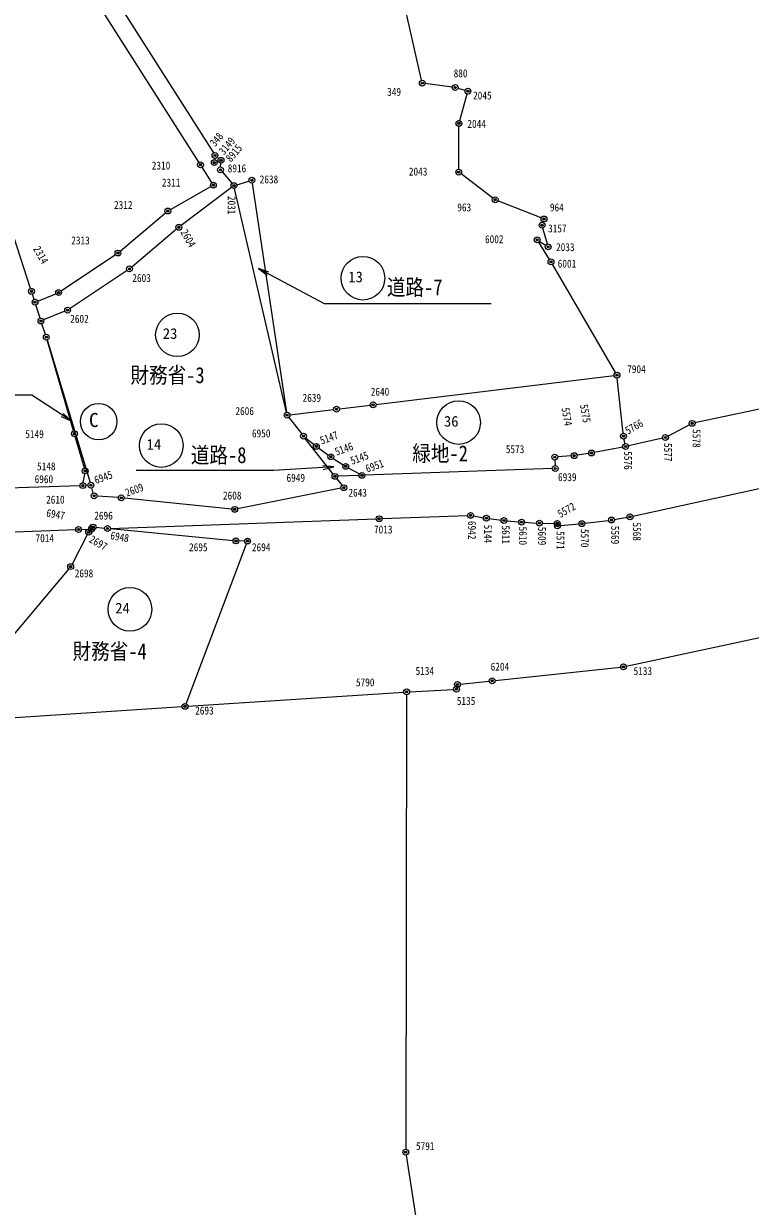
# Model space of a CAD drawing. Units: millimetres, scale not verified. Extents: x -26 to 817, y -26 to 570.
# Drawn here: x 233.9 to 333.8, y 242.6 to 405.2 of the extents above; entities that cross this region are included whole.
import ezdxf
from ezdxf.enums import TextEntityAlignment as Align

# ---------------------------------------------------------------- set-up
doc = ezdxf.new("R2010")
doc.units = ezdxf.units.MM
doc.header["$LTSCALE"] = 0.6
doc.header["$PDMODE"] = 32
doc.header["$PDSIZE"] = 0.3
for name, color, linetype, lineweight in [('0-0_0', 7, 'Continuous', 18), ('0-2_LAYER001', 3, 'Continuous', 18), ('0-5_LAYER004', 7, 'Continuous', 18), ('0-7_LAYER006', 2, 'Continuous', 18)]:
    doc.layers.add(name, color=color, linetype=linetype, lineweight=lineweight)
doc.styles.add('ＭＳ ゴシック', font='')
doc.styles.get('ＭＳ ゴシック').set_extended_font_data('MS Gothic')

# ---------------------------------------------------------------- blocks, each defined once
blk = doc.blocks.new('JEC-PLOTMK3')
at = {"layer": '0-0_0'}
blk.add_circle((0, 0), 0.5, dxfattribs=at)
blk.add_point((0, 0), dxfattribs=at)
blk = doc.blocks.new('JEC-CSTRNG12')
at = {"layer": '0-0_0'}
blk.add_circle((0, 0), 3, dxfattribs=at)
at = {"layer": '0-0_0', "style": 'ＭＳ ゴシック'}
blk.add_text('13', height=1.475, dxfattribs=at).set_placement((-2.0125, -1.0062), align=Align.BOTTOM_LEFT)
blk = doc.blocks.new('JEC-CSTRNG13')
at = {"layer": '0-0_0'}
blk.add_circle((0, 0), 3, dxfattribs=at)
at = {"layer": '0-0_0', "style": 'ＭＳ ゴシック'}
blk.add_text('14', height=1.475, dxfattribs=at).set_placement((-2.0125, -1.0062), align=Align.BOTTOM_LEFT)
blk = doc.blocks.new('JEC-CSTRNG22')
at = {"layer": '0-0_0'}
blk.add_circle((0, 0), 3, dxfattribs=at)
at = {"layer": '0-0_0', "style": 'ＭＳ ゴシック'}
blk.add_text('24', height=1.475, dxfattribs=at).set_placement((-2.0124, -1.0062), align=Align.BOTTOM_LEFT)
blk = doc.blocks.new('JEC-CSTRNG23')
at = {"layer": '0-0_0'}
blk.add_circle((0, 0), 3, dxfattribs=at)
at = {"layer": '0-0_0', "style": 'ＭＳ ゴシック'}
blk.add_text('23', height=1.475, dxfattribs=at).set_placement((-2.0125, -1.0063), align=Align.BOTTOM_LEFT)
blk = doc.blocks.new('JEC-CSTRNG35')
at = {"layer": '0-0_0'}
blk.add_circle((0, 0), 3, dxfattribs=at)
at = {"layer": '0-0_0', "style": 'ＭＳ ゴシック'}
blk.add_text('36', height=1.475, dxfattribs=at).set_placement((-2.0125, -1.0063), align=Align.BOTTOM_LEFT)
blk = doc.blocks.new('JEC-CSTRNG43')
at = {"layer": '0-0_0'}
blk.add_circle((0, 0), 2.5, dxfattribs=at)
at = {"layer": '0-0_0', "style": 'ＭＳ ゴシック'}
blk.add_text('C', height=1.944, dxfattribs=at).set_placement((-1.3258, -1.3258), align=Align.BOTTOM_LEFT)

msp = doc.modelspace()

# ---------------------------------------------------------------- linework, layer by layer
at = {"layer": '0-2_LAYER001', "color": 7}
for points in [[(266.1508, 371.5044), (275.2047, 366.6835), (298.1333, 366.6835)], [(267.5923, 371.0201), (266.1508, 371.5044), (267.3573, 370.5787)], [(240.4277, 350.5557), (235.0189, 354.0832), (208.9155, 354.0832)], [(239.0347, 351.1657), (240.4277, 350.5557), (239.3078, 351.5845)], [(276.5453, 344.2341), (268.2992, 343.7491), (249.3816, 343.7491)], [(275.0626, 343.8965), (276.5453, 344.2341), (275.0332, 344.3956)]]:
    msp.add_lwpolyline(points, dxfattribs=at)
at = {"layer": '0-7_LAYER006'}
for p, q in [((288.59, 397.3808), (282.4346, 424.5725)), ((245.7569, 409.7531), (259.9717, 387.3902)), ((257.9897, 386.1102), (243.753, 408.4951)), ((292.8059, 396.4359), (289.0748, 396.9374)), ((234.8459, 368.7568), (226.2187, 395.1185)), ((294.5676, 395.9941), (293.587, 396.2732)), ((293.8275, 391.842), (294.8451, 395.4993)), ((293.6902, 385.1586), (293.7184, 391.0566)), ((259.753, 383.317), (258.4177, 385.4343)), ((260.1507, 386.6542), (260.134, 386.467)), ((260.4759, 386.2008), (260.6408, 386.2585)), ((260.9655, 385.48), (260.9952, 385.9913)), ((261.2022, 384.7766), (262.5365, 383.2148)), ((298.3757, 381.2024), (294.007, 384.5169)), ((254.0618, 379.6127), (259.6188, 382.7805)), ((262.4776, 382.6689), (255.547, 377.4124)), ((270.0082, 351.7363), (262.8865, 382.5209)), ((263.1795, 383.0253), (264.8651, 383.5299)), ((265.3077, 383.2491), (270.0389, 351.7422)), ((305.0341, 378.467), (299.0666, 380.8142)), ((247.1584, 373.8982), (253.4083, 379.1571)), ((305.2538, 377.8418), (305.2849, 377.9395)), ((254.9222, 376.9131), (248.7444, 371.7161)), ((305.8669, 374.8774), (305.2417, 377.0759)), ((306.1529, 372.7729), (304.6758, 375.1143)), ((304.8001, 375.2384), (305.6385, 374.7068)), ((239.037, 368.4227), (246.5197, 373.4185)), ((248.1057, 371.2365), (240.267, 366.0028)), ((315.237, 357.2003), (306.5676, 372.089)), ((235.3401, 367.2642), (235.0965, 367.9971)), ((235.8369, 367.0352), (238.3338, 368.05)), ((236.1553, 364.6745), (235.5854, 366.5028)), ((239.5638, 365.63), (236.6449, 364.4433)), ((236.8846, 362.4503), (236.4001, 363.9129)), ((240.7644, 349.1927), (237.1223, 361.6866)), ((237.1257, 361.6876), (243.0209, 342.1176)), ((282.3154, 352.8309), (315.0412, 356.8064)), ((316.2842, 348.8684), (315.4805, 356.4569)), ((270.4954, 351.3949), (276.4932, 352.1243)), ((277.2874, 352.2208), (281.5212, 352.7345)), ((335.6808, 352.2949), (326.1519, 350.3064)), ((270.3449, 351.0317), (272.1097, 348.7776)), ((325.4069, 350.0372), (322.4477, 348.468)), ((242.2397, 344.071), (240.9869, 348.4242)), ((276.4337, 343.2556), (272.6029, 348.1477)), ((272.6695, 348.2138), (273.8072, 347.3095)), ((316.5348, 347.4427), (316.4058, 348.0786)), ((321.704, 348.193), (317.0046, 347.1382)), ((274.4458, 346.8281), (275.7849, 345.8712)), ((316.2214, 346.9758), (312.3053, 346.2295)), ((276.4458, 345.4209), (277.8208, 344.5284)), ((306.9012, 345.1889), (306.9294, 344.4304)), ((309.1574, 345.7588), (307.2852, 345.6185)), ((311.5171, 346.0932), (309.9516, 345.85)), ((242.093, 342.0657), (242.2876, 343.2916)), ((279.9846, 343.0602), (277.0801, 342.9551)), ((278.5061, 344.1166), (280.0345, 343.2687)), ((306.5446, 344.0162), (280.7841, 343.089)), ((241.6306, 341.6565), (207.9781, 340.4687)), ((242.737, 341.7115), (242.4297, 341.6937)), ((276.9269, 342.6257), (277.6518, 341.6996)), ((317.6151, 337.4739), (337.2755, 341.7634)), ((243.4648, 340.6456), (243.2518, 341.3517)), ((246.9113, 340.0287), (243.9793, 340.2346)), ((262.5064, 338.4454), (247.7082, 339.9599)), ((277.506, 341.3067), (263.2967, 338.4826)), ((245.8181, 335.799), (282.3326, 337.1103)), ((283.1321, 337.139), (294.9106, 337.5623)), ((295.7043, 337.5073), (297.0864, 337.264)), ((297.8769, 337.1421), (299.4998, 336.9272)), ((300.2946, 336.8376), (301.928, 336.6857)), ((302.7257, 336.6259), (304.383, 336.5314)), ((305.1823, 336.5037), (306.8284, 336.4835)), ((311.0173, 336.4918), (314.2794, 336.8955)), ((315.0704, 337.0133), (316.8303, 337.32)), ((208.6281, 334.463), (241.0486, 335.6283)), ((242.6468, 334.9083), (240.5419, 330.889)), ((241.8481, 335.6568), (242.8006, 335.6905)), ((242.9444, 335.3972), (243.0883, 335.57)), ((243.2003, 335.7046), (243.4283, 335.9786)), ((243.8264, 335.9398), (245.0202, 335.8234)), ((262.6742, 334.1034), (245.8164, 335.7459)), ((307.2283, 336.4786), (307.2523, 336.1506)), ((307.6508, 336.1852), (310.2218, 336.4081)), ((256.2101, 311.7007), (264.5366, 333.6746)), ((264.2783, 334.0526), (263.4723, 334.0607)), ((240.0991, 330.2283), (230.0736, 318.2909)), ((316.7034, 316.8447), (369.7293, 328.2426)), ((298.6841, 314.8908), (315.9146, 316.7184)), ((293.4586, 314.0844), (293.4341, 313.9469)), ((293.9021, 314.3829), (297.8886, 314.8064)), ((256.4675, 311.3528), (286.1332, 313.2945)), ((286.5315, 312.9206), (286.4091, 250.4606)), ((286.9317, 313.3422), (292.9889, 313.6691)), ((232.7275, 309.7948), (255.6692, 311.3004)), ((286.4699, 249.6654), (289.2487, 231.8359))]:
    msp.add_line(p, q, dxfattribs=at)

# ---------------------------------------------------------------- block references
at = {"layer": '0-2_LAYER001'}
for name, p in [('JEC-CSTRNG12', (280.519, 370.1835)), ('JEC-CSTRNG23', (255.0332, 362.3965)), ('JEC-CSTRNG43', (244.2009, 350.4622)), ('JEC-CSTRNG35', (293.6652, 350.3395)), ('JEC-CSTRNG13', (252.8065, 347.1785)), ('JEC-CSTRNG22', (248.4981, 324.6622))]:
    msp.add_blockref(name, p, dxfattribs=at)
at = {"layer": '0-5_LAYER004', "xscale": 0.8, "yscale": 0.8}
for p in [(288.6783, 396.9906), (293.2023, 396.3826), (294.9523, 395.8846), (293.7203, 391.4566), (260.1863, 387.0526), (258.2043, 385.7726), (260.0983, 386.0686), (260.9423, 385.0806), (261.0183, 386.3906), (265.2483, 383.6446), (293.6883, 384.7586), (259.9663, 382.9786), (262.7963, 382.9106), (298.6943, 380.9606), (253.7143, 379.4146), (255.2283, 377.1706), (305.1323, 377.4606), (305.4063, 378.3206), (304.4623, 375.4526), (246.8523, 373.6406), (305.9763, 374.4926), (306.3663, 372.4346), (248.4383, 371.4586), (234.9703, 368.3766), (238.7043, 368.2007), (235.4663, 366.8846), (239.9343, 365.7806), (236.2743, 364.2926), (237.0103, 362.0706), (315.4383, 356.8546), (281.9183, 352.7826), (270.0983, 351.3466), (276.8903, 352.1726), (325.7603, 350.2246), (240.8763, 348.8086), (272.3563, 348.4626), (316.3263, 348.4706), (322.0943, 348.2806), (274.1203, 347.0606), (311.9123, 346.1546), (316.6143, 347.0506), (276.1103, 345.6386), (278.1563, 344.3106), (306.8863, 345.5886), (309.5563, 345.7886), (242.3503, 343.6866), (276.6803, 342.9406), (280.3843, 343.0746), (306.9443, 344.0306), (242.0303, 341.6706), (243.1363, 341.7346), (277.8983, 341.3846), (243.5803, 340.2626), (247.3103, 340.0006), (262.9043, 338.4046), (282.7323, 337.1246), (295.3103, 337.5766), (297.4803, 337.1946), (299.8963, 336.8746), (302.3263, 336.6487), (304.7823, 336.5086), (307.2283, 336.4786), (307.2523, 336.1506), (310.6203, 336.4426), (314.6763, 336.9446), (317.2243, 337.3886), (241.4483, 335.6426), (242.8323, 335.2626), (243.2003, 335.7047), (243.4283, 335.9786), (245.4183, 335.7846), (263.0723, 334.0646), (264.6783, 334.0486), (240.3563, 330.5346), (316.3123, 316.7607), (293.3883, 313.6906), (293.5043, 314.3406), (298.2863, 314.8486), (286.5323, 313.3206), (256.0683, 311.3266), (286.4083, 250.0606)]:
    msp.add_blockref('JEC-PLOTMK3', p, dxfattribs=at)

# ---------------------------------------------------------------- texts
at = {"layer": '0-5_LAYER004', "style": 'ＭＳ ゴシック', "width": 0.85}
for s, p in [('880', (292.9905, 397.4644)), ('349', (283.8545, 394.9185)), ('2045', (295.658, 394.4191)), ('2044', (294.8771, 390.5148)), ('2310', (251.5058, 384.7885)), ('8916', (261.9384, 384.4027)), ('2043', (286.8343, 383.9556)), ('2311', (252.898, 382.4437)), ('2638', (266.3351, 382.8834)), ('2312', (246.3143, 379.3646)), ('963', (293.488, 379.0363)), ('964', (306.2159, 379.0363)), ('3157', (305.9653, 376.1471)), ('2313', (240.4417, 374.4937)), ('6002', (297.2978, 374.6635)), ('2033', (307.0585, 373.5703)), ('6001', (307.2927, 371.3058)), ('2603', (248.8314, 369.328)), ('2602', (240.2952, 363.7227)), ('7904', (316.8383, 356.8046)), ('2640', (281.5941, 353.7027)), ('2639', (272.2236, 352.86)), ('2606', (263.0004, 351.043)), ('5149', (234.122, 347.8775)), ('6950', (265.27, 347.9759)), ('5573', (300.1586, 345.8076)), ('5148', (235.734, 343.4446)), ('6960', (235.4042, 341.686)), ('6949', (270.0254, 341.8692)), ('6939', (307.331, 341.9608)), ('2610', (236.9796, 338.865)), ('2608', (261.2877, 339.4329)), ('2643', (278.525, 339.8176)), ('2696', (243.6024, 336.6669)), ('7014', (235.5325, 333.5711)), ('7013', (282.0421, 334.7618)), ('2695', (256.6266, 332.3255)), ('2694', (265.2727, 332.3255)), ('2698', (240.918, 328.7351)), ('6204', (298.0772, 315.9149)), ('5134', (287.7522, 315.3251)), ('5133', (317.7123, 315.3107)), ('5790', (279.5608, 313.7523)), ('5135', (293.4245, 311.1966)), ('2693', (257.4683, 309.8766)), ('5791', (287.8083, 250.0106))]:
    msp.add_text(s, height=1.1, dxfattribs=at).set_placement(p, align=Align.BOTTOM_LEFT)
for s, rotation, p in [('348', 50, (260.4552, 387.9579)), ('3149', 50, (261.6767, 386.8237)), ('8915', 50, (262.6364, 385.8422)), ('2031', 270, (261.6091, 381.4912)), ('2604', 300, (255.1245, 376.3255)), ('2314', 300, (234.8688, 374.0479)), ('5575', 280, (310.0054, 352.6952)), ('5574', 280, (307.4775, 352.2555)), ('5766', 30, (317.1129, 348.3721)), ('5147', 20, (274.963, 346.9983)), ('5578', 270, (325.5025, 349.4346)), ('5146', 20, (277.0146, 345.4595)), ('5145', 20, (279.1395, 344.2139)), ('5576', 270, (316.087, 346.3938)), ('5577', 270, (321.5825, 347.5295)), ('6951', 20, (281.2277, 343.1148)), ('6945', 20, (243.9504, 341.5578)), ('2609', 20, (248.204, 339.8354)), ('6947', 350, (236.8876, 337.0859)), ('5572', 30, (307.8256, 336.9233)), ('6942', 270, (294.6366, 336.8134)), ('5568', 270, (317.296, 336.6119)), ('6948', 350, (245.6907, 333.9924)), ('5144', 270, (296.8347, 336.3005)), ('5611', 270, (299.2894, 336.1906)), ('5610', 270, (301.6341, 336.044)), ('5609', 270, (304.2719, 336.0074)), ('5571', 270, (306.7998, 335.4212)), ('5570', 270, (310.1337, 335.7143)), ('5569', 270, (314.3102, 336.154)), ('2697', 330, (242.6315, 333.681))]:
    msp.add_text(s, height=1.1, rotation=rotation, dxfattribs=at).set_placement(p, align=Align.BOTTOM_LEFT)
at = {"layer": '0-7_LAYER006', "color": 7, "style": 'ＭＳ ゴシック', "width": 0.85}
for s, p in [('道路-7', (283.819, 367.1835)), ('財務省-3', (248.5809, 355.0996)), ('道路-8', (256.8778, 344.1115)), ('緑地-2', (287.3092, 344.3427)), ('財務省-4', (240.63, 317.1448))]:
    msp.add_text(s, height=2.199, dxfattribs=at).set_placement(p, align=Align.BOTTOM_LEFT)

doc.saveas('drawing.dxf')
